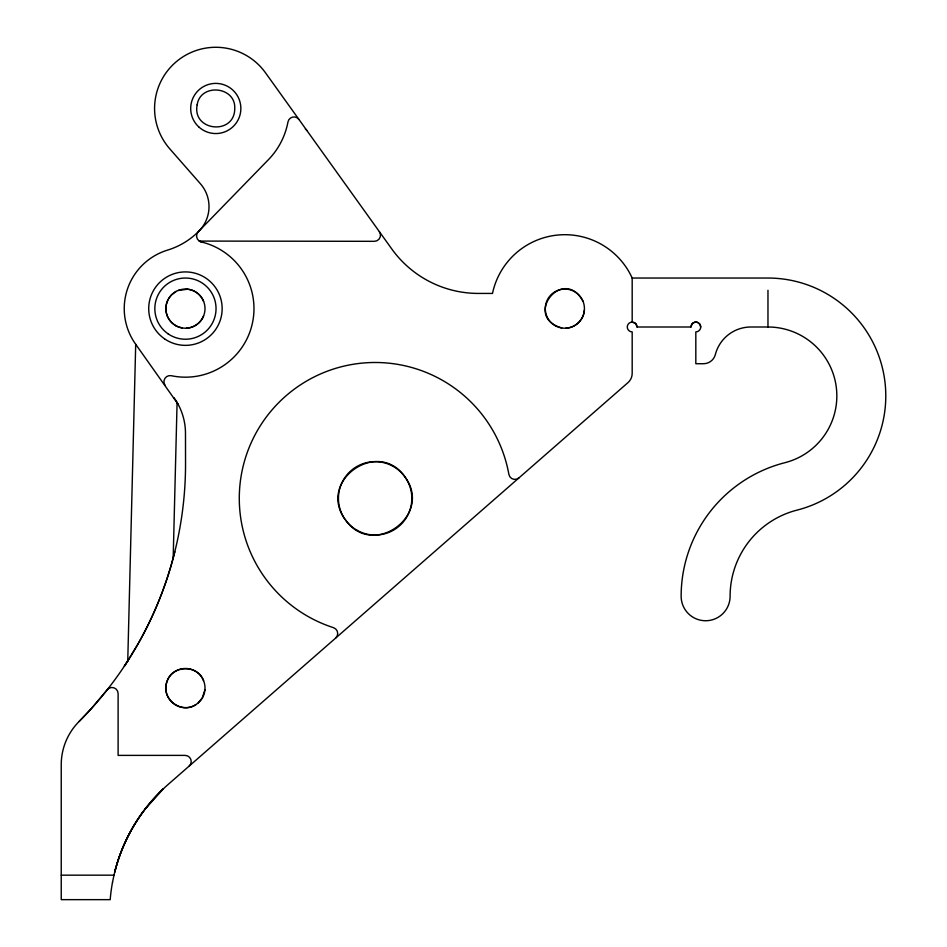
<?xml version="1.0" encoding="UTF-8"?>
<svg xmlns="http://www.w3.org/2000/svg" width="947" height="947" viewBox="0 0 947 947"><rect width="100%" height="100%" fill="white"/><g stroke="black" fill="none" stroke-linecap="round" stroke-linejoin="round"><path stroke-width="1.42" d="M128.141 660.13L124.4 666.072L127.75 660.959L135.705 344.294L178.036 404.144M139.079 642.03C153.888 615.586 165.334 587.294 173.183 558.02L177.089 402.463M166.08 305.644L166.08 311.622M632.182 278.039L632.182 322.098A4.901 4.901 0 0 1 637.071 326.999L690.931 326.999L692.328 323.566L694.849 322.193A4.735 4.557 0 0 1 697.738 322.489L699.928 324.324L700.721 326.999A4.901 4.901 0 0 1 695.82 331.888L695.82 363.719L703.503 363.719A12.24 12.24 0 0 0 715.352 354.533A36.72 36.72 0 0 1 750.9 326.999L767.97 326.999A68.906 68.906 0 0 1 784.98 462.669A137.86 137.86 0 0 0 681.142 596.267A24.48 24.48 0 0 0 705.622 620.747A24.48 24.48 0 0 0 730.101 596.267A88.9 88.9 0 0 1 797.054 510.113A117.866 117.866 0 0 0 767.97 278.039L632.182 278.039A73.949 73.949 0 0 0 492.499 293.428L478.389 293.428A106.585 106.585 0 0 1 391.762 248.943L265.515 72.824A61.2 61.2 0 0 0 177.716 60.549A61.2 61.2 0 0 0 169.785 148.845L200.397 183.742A34.696 34.696 0 0 1 199.19 230.819L198.361 231.66A6.12 6.12 0 0 0 201.261 241.947A68.539 68.539 0 0 1 252.316 323.614A68.539 68.539 0 0 1 171.312 375.71A6.12 6.12 0 0 0 165.074 385.263M204.966 689.558L202.267 698.069L198.089 702.97M584.382 310.131C583.766 319.613 575.48 327.887 565.915 328.136M112.539 882.131L113.995 875.17A172.011 172.011 0 0 1 168.448 784.187L627.991 382.612A12.24 12.24 0 0 0 632.182 373.39L632.182 331.888A4.901 4.901 0 0 1 627.281 326.999A4.901 4.901 0 0 1 632.182 322.098L635.674 323.566L637.071 326.999M166.305 304.674L167.879 299.95M173.183 558.02L174.793 551.805M203.593 315.955C200.835 322.832 193.934 327.887 186.488 328.136M138.463 643.155L127.75 660.959M168.708 298.565L171.324 295.062L176.083 291.427M143.98 810.585C130.248 828.874 120.269 849.944 114.717 872.128C122.554 840.534 139.588 811.33 163.215 788.946L144.654 809.661M112.563 881.965A339.417 240.005 0 0 0 110.195 899.65L61.235 899.65L61.235 764.691A61.2 61.2 0 0 1 79.086 721.496L91.421 708.498L107.189 689.807A6.12 6.12 0 0 1 118.115 693.595L118.115 755.386L185.103 755.386A6.12 6.12 0 0 1 189.128 766.111M196.076 704.497C181.635 714.973 160.28 698.401 166.897 681.816C171.585 664.96 197.899 664.202 203.593 680.739M178.202 290.48L187.684 289.178M631.483 322.146L632.182 322.098M199.284 241.083L374.385 241.319A6.12 6.12 0 0 0 379.356 231.636M61.235 875.17L113.995 875.17M561.701 327.922C522.14 316.76 563.406 265.184 583.021 301.312M182.274 327.922L179.776 327.331M188.666 289.368C195.295 290.362 201.084 295.133 203.593 301.312M199.663 241.319L201.261 241.947M178.817 327.07C172.543 324.797 167.548 319.186 166.305 312.593M345.537 519.939C372.384 558.612 432.779 515.997 405.482 477.667C379.25 437.692 317.186 480.011 344.815 519.039M767.97 290.279L767.97 326.999M305.336 129.017A6.12 6.12 0 0 1 306.864 130.497M298.956 119.476A6.12 6.12 0 0 0 287.971 121.926A73.44 73.44 0 0 1 268.403 159.688L199.19 230.819A74.446 74.446 0 0 1 167.572 250.103A61.2 61.2 0 0 0 135.776 344.4M174.011 397.728A61.2 61.2 0 0 1 185.482 433.253L185.541 463.047A365.009 365.009 0 0 1 79.086 721.496M690.931 326.999A4.901 4.901 0 0 1 695.82 322.098A4.901 4.901 0 0 1 700.721 326.999M518.932 477.915A6.12 6.12 0 0 1 508.882 474.388A135.859 135.859 0 0 0 373.201 362.5A135.859 135.859 0 0 0 240.787 478.211A135.859 135.859 0 0 0 333.474 627.66A6.12 6.12 0 0 1 335.629 638.089M197.165 104.774C191.803 131.42 234.809 135.646 234.749 108.479C235.85 86.272 200.421 82.898 197.165 104.774M199.237 127.336A25.096 25.096 0 0 0 240.384 113.368A25.096 25.096 0 0 0 207.713 84.721A25.096 25.096 0 0 0 199.237 127.336M164.577 338.86A36.72 36.72 0 0 0 222.036 311.587A36.72 36.72 0 0 0 169.691 275.459A36.72 36.72 0 0 0 164.577 338.86M168.057 333.817A30.6 30.6 0 0 0 215.94 311.101A30.6 30.6 0 0 0 172.318 280.987A30.6 30.6 0 0 0 168.057 333.817M175.645 325.59A19.579 19.579 0 0 0 205.014 308.639A19.579 19.579 0 0 0 175.645 291.676A19.579 19.579 0 0 0 175.645 325.59M172.224 702.52A19.579 19.579 0 0 0 204.564 692.269A19.579 19.579 0 0 0 179.516 669.399A19.579 19.579 0 0 0 172.224 702.52M555.072 325.59A19.579 19.579 0 0 0 584.441 308.639A19.579 19.579 0 0 0 555.072 291.676A19.579 19.579 0 0 0 555.072 325.59M356.794 530.154A36.72 36.72 0 0 0 411.862 498.347A36.72 36.72 0 0 0 356.794 466.551A36.72 36.72 0 0 0 356.794 530.154"/></g></svg>
